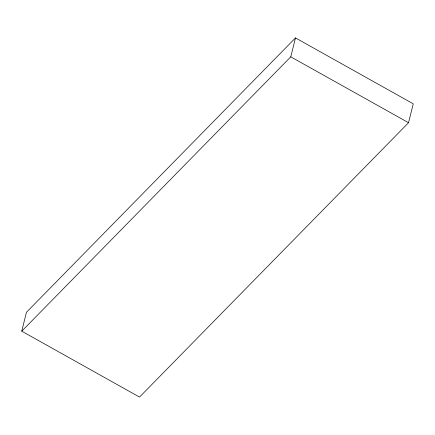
<?xml version="1.0" encoding="UTF-8"?>
<svg xmlns="http://www.w3.org/2000/svg" width="435" height="435" viewBox="0 0 435 435"><rect width="100%" height="100%" fill="white"/><g stroke="black" fill="none" stroke-linecap="round" stroke-linejoin="round"><path stroke-width="0.65" d="M21.75 331.187L26.464 312.276L295.485 37.916L413.25 103.813L408.536 122.724L139.515 397.084L21.75 331.187L290.77 56.827L295.485 37.916M290.77 56.827L408.536 122.724"/></g></svg>
